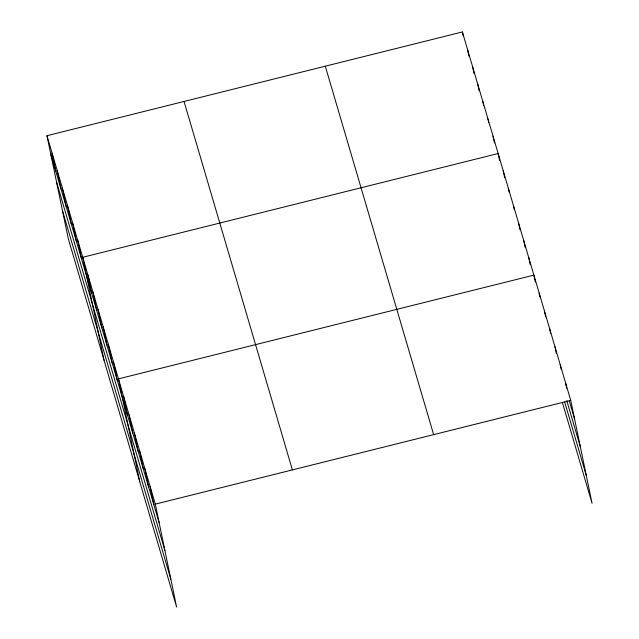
<?xml version="1.0" encoding="UTF-8"?>
<svg xmlns="http://www.w3.org/2000/svg" width="639" height="639" viewBox="0 0 639 639"><rect width="100%" height="100%" fill="white"/><g stroke="black" fill="none" stroke-linecap="round" stroke-linejoin="round"><path stroke-width="0.96" d="M46.959 135.7L155.301 504.139L176.612 607.05L68.269 238.611L46.959 135.7L462.388 31.95L570.731 400.389L592.041 503.3L562.408 402.514M155.301 504.139L570.731 400.389M569.317 401.068L574.581 418.96M566.769 400.645L580.34 446.797M564.676 402.003L586.283 475.464M325.299 66.184L433.641 434.624M184.048 101.465L292.39 469.905M50.8 154.279L159.143 522.718M56.567 182.107L164.91 550.546M62.502 210.782L170.845 579.222M565.467 382.497L566.681 388.36M560.203 364.597L561.218 369.486M554.948 346.705L556.361 353.543M549.684 328.805L550.698 333.694M544.42 310.913L545.634 316.776M539.156 293.013L539.971 296.927M535.314 281.967L533.892 275.121L118.463 378.871L139.773 481.782M528.788 257.749L530.202 264.594M523.684 240.384L525.098 247.221M518.572 223.011L519.986 229.856M513.468 205.646L514.275 209.552M508.356 188.273L509.171 192.187M503.252 170.901L504.666 177.746M499.562 160.381L498.14 153.536L82.711 257.285L104.021 360.196M493.036 136.163L494.45 143.008M487.924 118.798L488.739 122.704M482.82 101.425L483.627 105.339M477.716 84.06L479.13 90.898M472.604 66.688L474.026 73.533M467.5 49.323L468.914 56.16M462.388 31.95L463.203 35.864M150.037 486.247L153.879 504.818M144.773 468.347L148.623 486.926M139.51 450.455L143.36 469.026M134.246 432.563L138.096 451.134M128.99 414.663L132.832 433.234M123.726 396.771L127.568 415.342M113.359 361.506L117.201 380.077M108.247 344.133L112.097 362.704M103.143 326.761L106.985 345.34M98.031 309.396L101.881 327.967M92.927 292.023L96.769 310.602M87.815 274.658L91.665 293.229M77.599 239.921L81.449 258.491M72.495 222.548L76.345 241.127M67.391 205.183L71.233 223.754M62.279 187.81L66.129 206.381M57.175 170.437L61.017 189.016M52.063 153.072L55.912 171.643"/></g></svg>
